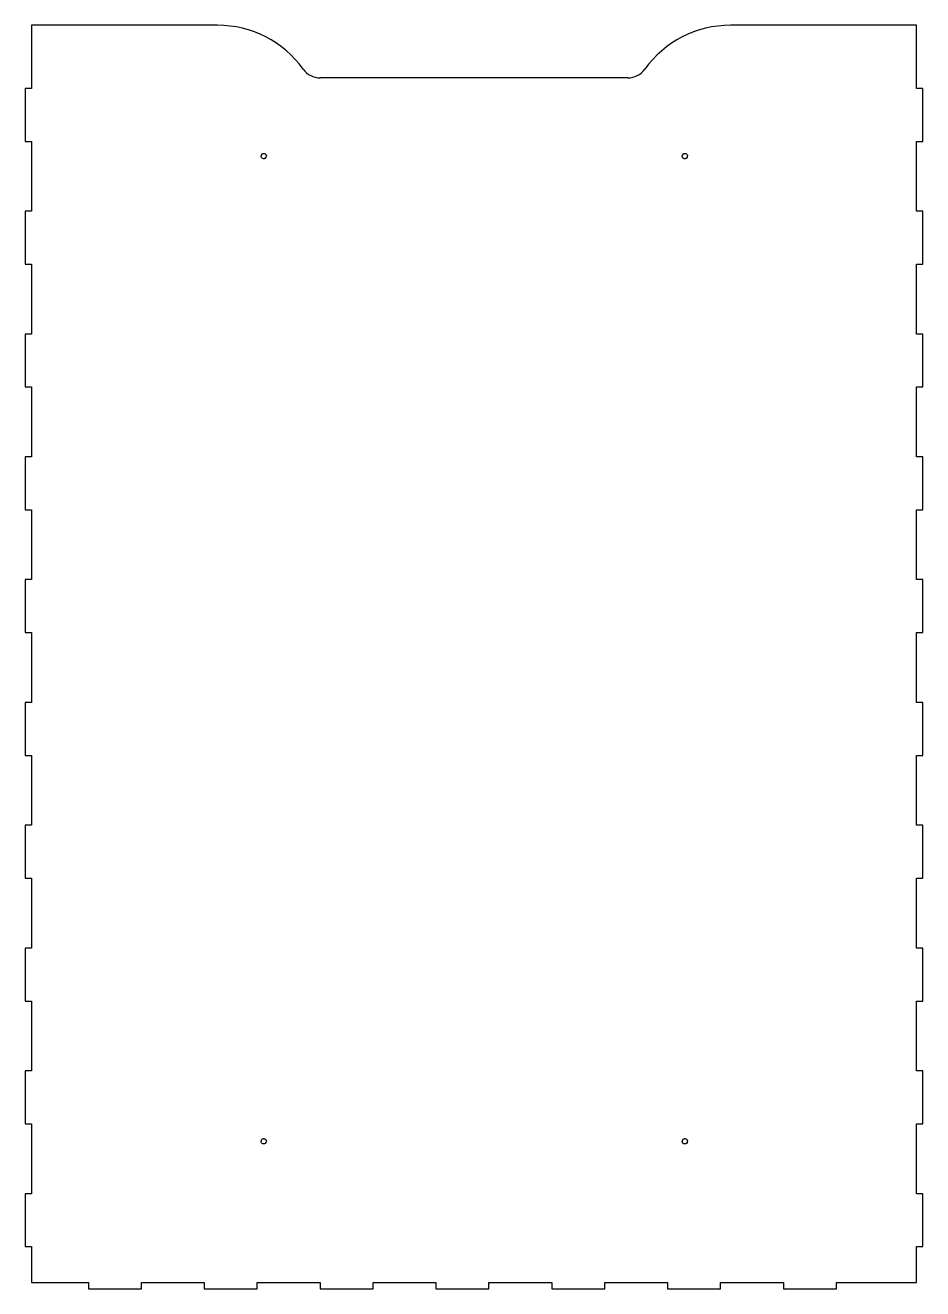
# Model space of a CAD drawing. Header units: millimetres. Extents: x -213 to 213, y -300 to 300.
import ezdxf

# ---------------------------------------------------------------- set-up
doc = ezdxf.new("R2010")
doc.units = ezdxf.units.MM
doc.layers.add('CUTOUTS', color=1, linetype='CONTINUOUS')
doc.layers.add('PERIMETER', color=5, linetype='CONTINUOUS')

msp = doc.modelspace()

# ---------------------------------------------------------------- linework, layer by layer
at = {"layer": 'CUTOUTS'}
for centre, radius, start, end in [((-100, 238), 1.1, 134.24991, 180.23502), ((-100, 238), 1.42, 314.61775, 359.85523), ((100, 238), 1.1, 134.24991, 180.23502), ((100, 238), 1.42, 314.61775, 359.85523), ((-100, -230), 1.1, 134.24991, 180.23502), ((-100, -230), 1.42, 314.61775, 359.85523), ((100, -230), 1.1, 134.24991, 180.23502), ((100, -230), 1.42, 314.61775, 359.85523)]:
    msp.add_arc(centre, radius, start, end, dxfattribs=at)
for points, knots in [([(-99, 236.99), (-99.13, 236.88), (-99.28, 236.8), (-99.45, 236.74), (-99.62, 236.69), (-99.81, 236.67), (-99.99, 236.68), (-100.19, 236.7), (-100.34, 236.76), (-100.45, 236.82), (-100.59, 236.89), (-100.72, 236.99), (-100.82, 237.11), (-100.92, 237.22), (-101, 237.36), (-101.05, 237.52), (-101.08, 237.6), (-101.1, 237.68), (-101.1, 237.76), (-101.11, 237.84), (-101.11, 237.91), (-101.1, 237.99), (-101.1, 237.99), (-101.1, 237.99), (-101.1, 238)], [0.0003674, 0.0003674, 0.0003674, 0.0003674, 0.0546728, 0.0546728, 0.0546728, 0.1125043, 0.1125043, 0.1125043, 0.1772621, 0.1772621, 0.1772621, 0.2553304, 0.2553304, 0.2553304, 0.3290979, 0.3290979, 0.3290979, 0.3662446, 0.3662446, 0.3662446, 0.4009092, 0.4009092, 0.4009092, 0.4015606, 0.4015606, 0.4015606, 0.4015606]), ([(-100.77, 238.79), (-100.77, 238.79), (-100.77, 238.79), (-100.76, 238.79), (-100.67, 238.91), (-100.56, 239), (-100.43, 239.07), (-100.3, 239.15), (-100.16, 239.19), (-100.01, 239.21), (-99.91, 239.22), (-99.76, 239.22), (-99.59, 239.18), (-99.42, 239.15), (-99.27, 239.08), (-99.13, 238.98), (-99.03, 238.9), (-98.9, 238.79), (-98.78, 238.61), (-98.72, 238.51), (-98.68, 238.41), (-98.64, 238.31), (-98.61, 238.21), (-98.59, 238.1), (-98.58, 238)], [-0.0004517, -0.0004517, -0.0004517, -0.0004517, 0, 0, 0, 0.046957, 0.046957, 0.046957, 0.0947811, 0.0947811, 0.0947811, 0.1251025, 0.1251025, 0.1251025, 0.1527863, 0.1527863, 0.1527863, 0.1743865, 0.1743865, 0.1743865, 0.1854296, 0.1854296, 0.1854296, 0.1959957, 0.1959957, 0.1959957, 0.1959957]), ([(101, 236.99), (100.87, 236.88), (100.72, 236.8), (100.55, 236.74), (100.38, 236.69), (100.19, 236.67), (100.01, 236.68), (99.81, 236.7), (99.66, 236.76), (99.55, 236.82), (99.41, 236.89), (99.28, 236.99), (99.18, 237.11), (99.08, 237.22), (99, 237.36), (98.95, 237.52), (98.92, 237.6), (98.9, 237.68), (98.9, 237.76), (98.89, 237.84), (98.89, 237.91), (98.9, 237.99), (98.9, 237.99), (98.9, 237.99), (98.9, 238)], [0.0003674, 0.0003674, 0.0003674, 0.0003674, 0.0546728, 0.0546728, 0.0546728, 0.1125043, 0.1125043, 0.1125043, 0.1772621, 0.1772621, 0.1772621, 0.2553304, 0.2553304, 0.2553304, 0.3290979, 0.3290979, 0.3290979, 0.3662446, 0.3662446, 0.3662446, 0.4009092, 0.4009092, 0.4009092, 0.4015606, 0.4015606, 0.4015606, 0.4015606]), ([(99.23, 238.79), (99.23, 238.79), (99.23, 238.79), (99.24, 238.79), (99.33, 238.91), (99.44, 239), (99.57, 239.07), (99.7, 239.15), (99.84, 239.19), (99.99, 239.21), (100.09, 239.22), (100.24, 239.22), (100.41, 239.18), (100.58, 239.15), (100.73, 239.08), (100.87, 238.98), (100.97, 238.9), (101.1, 238.79), (101.22, 238.61), (101.28, 238.51), (101.32, 238.41), (101.36, 238.31), (101.39, 238.21), (101.41, 238.1), (101.42, 238)], [-0.0004517, -0.0004517, -0.0004517, -0.0004517, 0, 0, 0, 0.046957, 0.046957, 0.046957, 0.0947811, 0.0947811, 0.0947811, 0.1251025, 0.1251025, 0.1251025, 0.1527863, 0.1527863, 0.1527863, 0.1743865, 0.1743865, 0.1743865, 0.1854296, 0.1854296, 0.1854296, 0.1959957, 0.1959957, 0.1959957, 0.1959957]), ([(-99, -231.01), (-99.13, -231.12), (-99.28, -231.2), (-99.45, -231.26), (-99.62, -231.31), (-99.81, -231.33), (-99.99, -231.32), (-100.19, -231.3), (-100.34, -231.24), (-100.45, -231.18), (-100.59, -231.11), (-100.72, -231.01), (-100.82, -230.89), (-100.92, -230.78), (-101, -230.64), (-101.05, -230.48), (-101.08, -230.4), (-101.1, -230.32), (-101.1, -230.24), (-101.11, -230.16), (-101.11, -230.09), (-101.1, -230.01), (-101.1, -230.01), (-101.1, -230.01), (-101.1, -230)], [0.0003674, 0.0003674, 0.0003674, 0.0003674, 0.0546728, 0.0546728, 0.0546728, 0.1125043, 0.1125043, 0.1125043, 0.1772621, 0.1772621, 0.1772621, 0.2553304, 0.2553304, 0.2553304, 0.3290979, 0.3290979, 0.3290979, 0.3662446, 0.3662446, 0.3662446, 0.4009092, 0.4009092, 0.4009092, 0.4015606, 0.4015606, 0.4015606, 0.4015606]), ([(-100.77, -229.21), (-100.77, -229.21), (-100.77, -229.21), (-100.76, -229.21), (-100.67, -229.09), (-100.56, -229), (-100.43, -228.93), (-100.3, -228.85), (-100.16, -228.81), (-100.01, -228.79), (-99.91, -228.78), (-99.76, -228.78), (-99.59, -228.82), (-99.42, -228.85), (-99.27, -228.92), (-99.13, -229.02), (-99.03, -229.1), (-98.9, -229.21), (-98.78, -229.39), (-98.72, -229.49), (-98.68, -229.59), (-98.64, -229.69), (-98.61, -229.79), (-98.59, -229.9), (-98.58, -230)], [-0.0004517, -0.0004517, -0.0004517, -0.0004517, 0, 0, 0, 0.046957, 0.046957, 0.046957, 0.0947811, 0.0947811, 0.0947811, 0.1251025, 0.1251025, 0.1251025, 0.1527863, 0.1527863, 0.1527863, 0.1743865, 0.1743865, 0.1743865, 0.1854296, 0.1854296, 0.1854296, 0.1959957, 0.1959957, 0.1959957, 0.1959957]), ([(101, -231.01), (100.87, -231.12), (100.72, -231.2), (100.55, -231.26), (100.38, -231.31), (100.19, -231.33), (100.01, -231.32), (99.81, -231.3), (99.66, -231.24), (99.55, -231.18), (99.41, -231.11), (99.28, -231.01), (99.18, -230.89), (99.08, -230.78), (99, -230.64), (98.95, -230.48), (98.92, -230.4), (98.9, -230.32), (98.9, -230.24), (98.89, -230.16), (98.89, -230.09), (98.9, -230.01), (98.9, -230.01), (98.9, -230.01), (98.9, -230)], [0.0003674, 0.0003674, 0.0003674, 0.0003674, 0.0546728, 0.0546728, 0.0546728, 0.1125043, 0.1125043, 0.1125043, 0.1772621, 0.1772621, 0.1772621, 0.2553304, 0.2553304, 0.2553304, 0.3290979, 0.3290979, 0.3290979, 0.3662446, 0.3662446, 0.3662446, 0.4009092, 0.4009092, 0.4009092, 0.4015606, 0.4015606, 0.4015606, 0.4015606]), ([(99.23, -229.21), (99.23, -229.21), (99.23, -229.21), (99.24, -229.21), (99.33, -229.09), (99.44, -229), (99.57, -228.93), (99.7, -228.85), (99.84, -228.81), (99.99, -228.79), (100.09, -228.78), (100.24, -228.78), (100.41, -228.82), (100.58, -228.85), (100.73, -228.92), (100.87, -229.02), (100.97, -229.1), (101.1, -229.21), (101.22, -229.39), (101.28, -229.49), (101.32, -229.59), (101.36, -229.69), (101.39, -229.79), (101.41, -229.9), (101.42, -230)], [-0.0004517, -0.0004517, -0.0004517, -0.0004517, 0, 0, 0, 0.046957, 0.046957, 0.046957, 0.0947811, 0.0947811, 0.0947811, 0.1251025, 0.1251025, 0.1251025, 0.1527863, 0.1527863, 0.1527863, 0.1743865, 0.1743865, 0.1743865, 0.1854296, 0.1854296, 0.1854296, 0.1959957, 0.1959957, 0.1959957, 0.1959957])]:
    msp.add_open_spline(points, degree=3, knots=knots, dxfattribs=at)
at = {"layer": 'PERIMETER'}
for p, q in [((-121.73, 300.07), (-210.07, 300.07)), ((-210.07, 300.07), (-210.07, 270.07)), ((210.08, 300.07), (121.73, 300.07)), ((210.08, 270.07), (210.08, 300.07)), ((-210.07, 270.07), (-213.08, 270.07)), ((-213.08, 270.07), (-213.08, 244.92)), ((73, 275.07), (-73, 275.07)), ((213.07, 270.07), (210.08, 270.07)), ((213.07, 244.92), (213.07, 270.07)), ((-213.08, 244.92), (-210.07, 244.92)), ((-210.07, 244.92), (-210.07, 211.74)), ((210.08, 211.74), (210.08, 244.92)), ((210.08, 244.92), (213.07, 244.92)), ((-210.07, 211.74), (-213.08, 211.74)), ((-213.08, 211.74), (-213.08, 186.59)), ((213.07, 211.74), (210.08, 211.74)), ((213.07, 186.59), (213.07, 211.74)), ((-213.08, 186.59), (-210.07, 186.59)), ((-210.07, 186.59), (-210.07, 153.41)), ((210.08, 153.41), (210.08, 186.59)), ((210.08, 186.59), (213.07, 186.59)), ((-210.07, 153.41), (-213.08, 153.41)), ((-213.08, 153.41), (-213.08, 128.26)), ((213.07, 153.41), (210.08, 153.41)), ((213.07, 128.26), (213.07, 153.41)), ((-213.08, 128.26), (-210.07, 128.26)), ((-210.07, 128.26), (-210.07, 95.08)), ((210.08, 95.08), (210.08, 128.26)), ((210.08, 128.26), (213.07, 128.26)), ((-210.07, 95.08), (-213.08, 95.08)), ((-213.08, 95.08), (-213.08, 69.92)), ((213.07, 95.08), (210.08, 95.08)), ((213.07, 69.92), (213.07, 95.08)), ((-213.08, 69.92), (-210.07, 69.92)), ((-210.07, 69.92), (-210.07, 36.74)), ((210.08, 36.74), (210.08, 69.92)), ((210.08, 69.92), (213.07, 69.92)), ((-210.07, 36.74), (-213.08, 36.74)), ((-213.08, 36.74), (-213.08, 11.59)), ((213.07, 36.74), (210.08, 36.74)), ((213.07, 11.59), (213.07, 36.74)), ((-213.08, 11.59), (-210.07, 11.59)), ((-210.07, 11.59), (-210.07, -21.59)), ((210.08, -21.59), (210.08, 11.59)), ((210.08, 11.59), (213.07, 11.59)), ((-210.07, -21.59), (-213.08, -21.59)), ((-213.08, -21.59), (-213.08, -46.74)), ((213.07, -21.59), (210.08, -21.59)), ((213.07, -46.74), (213.07, -21.59)), ((-213.08, -46.74), (-210.07, -46.74)), ((-210.07, -46.74), (-210.07, -79.92)), ((210.08, -79.92), (210.08, -46.74)), ((210.08, -46.74), (213.07, -46.74)), ((-210.07, -79.92), (-213.08, -79.92)), ((-213.08, -79.92), (-213.08, -105.08)), ((213.07, -79.92), (210.08, -79.92)), ((213.07, -105.08), (213.07, -79.92)), ((-213.08, -105.08), (-210.07, -105.08)), ((-210.07, -105.08), (-210.07, -138.26)), ((210.08, -138.26), (210.08, -105.08)), ((210.08, -105.08), (213.07, -105.08)), ((-210.07, -138.26), (-213.08, -138.26)), ((-213.08, -138.26), (-213.08, -163.41)), ((213.07, -138.26), (210.08, -138.26)), ((213.07, -163.41), (213.07, -138.26)), ((-213.08, -163.41), (-210.07, -163.41)), ((-210.07, -163.41), (-210.07, -196.59)), ((210.08, -196.59), (210.08, -163.41)), ((210.08, -163.41), (213.07, -163.41)), ((-210.07, -196.59), (-213.08, -196.59)), ((-213.08, -196.59), (-213.08, -221.74)), ((213.07, -196.59), (210.08, -196.59)), ((213.07, -221.74), (213.07, -196.59)), ((-213.08, -221.74), (-210.07, -221.74)), ((-210.07, -221.74), (-210.07, -254.93)), ((210.08, -254.93), (210.08, -221.74)), ((210.08, -221.74), (213.07, -221.74)), ((-210.07, -254.93), (-213.08, -254.93)), ((-213.08, -254.93), (-213.08, -280.07)), ((213.07, -254.93), (210.08, -254.93)), ((213.07, -280.07), (213.07, -254.93)), ((-213.08, -280.07), (-210.07, -280.07)), ((-210.07, -280.07), (-210.07, -297.08)), ((210.08, -297.08), (210.08, -280.07)), ((210.08, -280.07), (213.07, -280.07)), ((-210.07, -297.08), (-183.07, -297.08)), ((-183.07, -297.08), (-183.07, -300.07)), ((-183.07, -300.07), (-157.92, -300.07)), ((-157.92, -300.07), (-157.92, -297.08)), ((-157.92, -297.08), (-128.07, -297.08)), ((-128.07, -297.08), (-128.07, -300.07)), ((-128.07, -300.07), (-102.93, -300.07)), ((-102.93, -300.07), (-102.93, -297.08)), ((-102.93, -297.08), (-73.08, -297.08)), ((-73.08, -297.08), (-73.08, -300.07)), ((-73.08, -300.07), (-47.93, -300.07)), ((-47.93, -300.07), (-47.93, -297.08)), ((-47.93, -297.08), (-18.08, -297.08)), ((-18.08, -297.08), (-18.08, -300.07)), ((-18.08, -300.07), (7.07, -300.07)), ((7.07, -300.07), (7.07, -297.08)), ((7.07, -297.08), (36.92, -297.08)), ((36.92, -297.08), (36.92, -300.07)), ((36.92, -300.07), (62.07, -300.07)), ((62.07, -300.07), (62.07, -297.08)), ((62.07, -297.08), (91.92, -297.08)), ((91.92, -297.08), (91.92, -300.07)), ((91.92, -300.07), (117.07, -300.07)), ((117.07, -300.07), (117.07, -297.08)), ((117.07, -297.08), (146.92, -297.08)), ((146.92, -297.08), (146.92, -300.07)), ((146.92, -300.07), (172.07, -300.07)), ((172.07, -300.07), (172.07, -297.08)), ((172.07, -297.08), (210.08, -297.08))]:
    msp.add_line(p, q, dxfattribs=at)
for centre, radius, start, end in [((-121.73, 250), 50.08, 35.68533, 90), ((121.73, 250), 50.07, 90, 144.31467), ((-73, 285), 9.93, 215.68533, 270), ((73, 285), 9.92, 270, 324.31467)]:
    msp.add_arc(centre, radius, start, end, dxfattribs=at)

doc.saveas('drawing.dxf')
